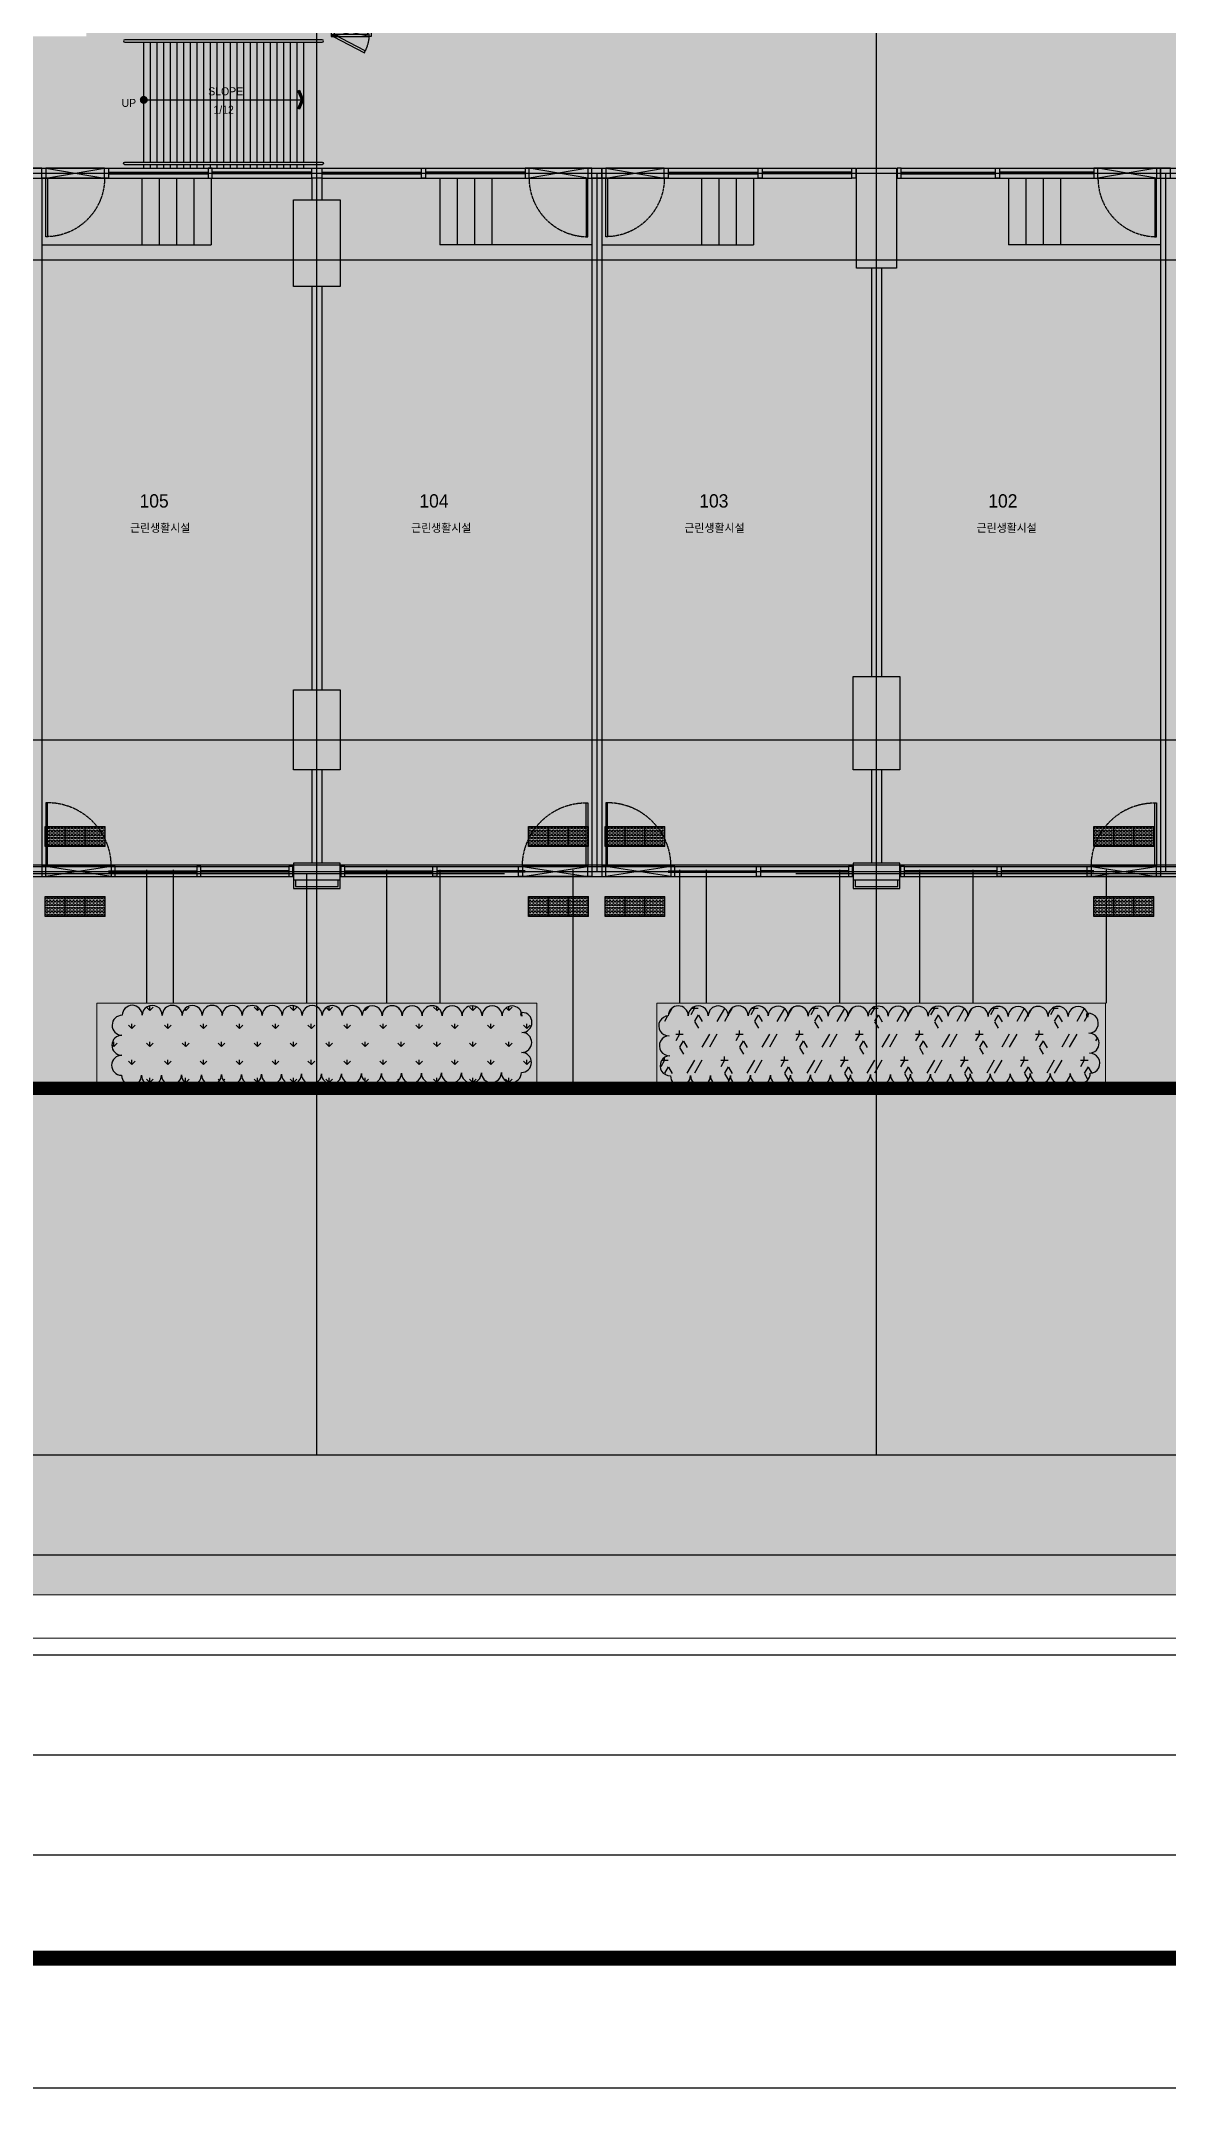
# Model space of a CAD drawing. Header units: millimetres. Extents: x -223175 to 287756, y -120611 to 352956.
# Drawn here: x 144884 to 161800, y 235212 to 265913 of the extents above; entities that cross this region are included whole.
import ezdxf
from ezdxf.enums import TextEntityAlignment as Align

# ---------------------------------------------------------------- set-up
doc = ezdxf.new("R2010")
doc.units = ezdxf.units.MM
doc.header["$LTSCALE"] = 50
for name, pattern in [('CENTER2', [1.125, 0.75, -0.125, 0.125, -0.125]), ('XREF 평면도$0$CEN', [62, 60, -1, 0, -1]), ('XREF 평면도$0$CENTER', [50.8, 31.75, -6.35, 6.35, -6.35]), ('XREF 평면도$0$DASHEDX2', [38.1, 25.4, -12.7]), ('XREF 평면도$0$HIDDEN', [0.375, 0.25, -0.125]), ('XREF 평면도$0$PHANTOM', [25, 20, -1, 1, -1, 1, -1])]:
    doc.linetypes.add(name, pattern=pattern)
doc.layers.get('DEFPOINTS').update_dxf_attribs({"color": 108})
for name, color, linetype in [('A-TEXT-1', 3, 'Continuous'), ('FORM$0$FO_OUT', 1, 'Continuous'), ('I-CL-OPEN', 1, 'Continuous'), ('I-FL-DOOR', 4, 'Continuous'), ('I-SOLID(제외영역)', 253, 'Continuous'), ('XREF 평면도$0$0-조경ha', 251, 'Continuous'), ('XREF 평면도$0$_관목_Out', 8, 'Continuous'), ('XREF 평면도$0$_관목_Plant', 42, 'Continuous'), ('XREF 평면도$0$A_GE_SYM', 7, 'Continuous'), ('XREF 평면도$0$CEN', 1, 'XREF 평면도$0$CEN'), ('XREF 평면도$0$CENTER', 14, 'XREF 평면도$0$CENTER'), ('XREF 평면도$0$CON', 2, 'Continuous'), ('XREF 평면도$0$DO', 4, 'Continuous'), ('XREF 평면도$0$F_HAT', 8, 'Continuous'), ('XREF 평면도$0$FIN', 11, 'Continuous'), ('XREF 평면도$0$SITE', 1, 'XREF 평면도$0$PHANTOM'), ('XREF 평면도$0$STAIR', 5, 'Continuous'), ('XREF 평면도$0$wal1', 4, 'Continuous'), ('XREF 평면도$0$WG', 4, 'Continuous'), ('XREF 평면도$0$WID', 4, 'Continuous'), ('XREF 평면도$0$건축한계선', 2, 'XREF 평면도$0$DASHEDX2'), ('XREF 평면도$0$재료분리대', 9, 'Continuous'), ('XREF 평면도$0$점자경고블럭', 7, 'Continuous'), ('XREF 평면도$0$점자블럭', 8, 'Continuous'), ('XREF 평면도$0$점자유도블럭', 7, 'Continuous'), ('XREF 평면도$0$타일', 8, 'Continuous')]:
    doc.layers.add(name, color=color, linetype=linetype)
doc.layers.add('XREF 평면도$0$0-조경pl', color=6, linetype='Continuous', lineweight=0)
doc.layers.add('XREF 평면도$0$0개선도로', color=7, linetype='Continuous', lineweight=0)
doc.styles.add('YE-TEXT', font='HY울릉도l.ttf')

# ---------------------------------------------------------------- blocks, each defined once
blk = doc.blocks.new('FORM')
at = {"color": 4}
blk.add_lwpolyline([(32, 581), (757.5, 581), (757.5, 13), (32, 13), (32, 581)], dxfattribs=at)
at = {"layer": 'DEFPOINTS', "ltscale": 0.3}
blk.add_lwpolyline([(32, 581), (827, 581), (827, 13), (32, 13)], close=True, dxfattribs=at)
at = {"layer": 'FORM$0$FO_OUT'}
blk.add_lwpolyline([(0, 0), (0, 594), (840, 594), (840, 0)], close=True, dxfattribs=at)
at = {"layer": 'FORM$0$FO_OUT', "color": 7, "const_width": 1.5}
blk.add_lwpolyline([(827, 13), (32, 13), (32, 581), (827, 581)], close=True, dxfattribs=at)
blk = doc.blocks.new('XREF 평면도$0$1층조경')
at = {"layer": 'XREF 평면도$0$_관목_Plant'}
h = blk.add_hatch(dxfattribs=at)
h.set_pattern_fill('GRASS', color=256, scale=15, style=0)
h.set_pattern_definition([(90, (-71433.13, -101284.68), (-269.4075, 269.4075), [71.4375, -467.3775]), (45, (-71433.13, -101284.68), (-269.4077, 269.4077), [71.4375, -309.5625]), (135, (-71433.13, -101284.68), (-269.4077, -269.4077), [71.4375, -309.5625])])
edge = h.paths.add_edge_path()
edge.add_arc((80522, 149906), 150, 359.9127, 179.9127)
edge.add_arc((80222, 149907), 150, 359.9127, 179.9127)
edge.add_arc((79922, 149907), 150, 359.9127, 179.9127)
edge.add_arc((79622, 149907), 150, 359.9127, 179.9127)
edge.add_arc((79322, 149908), 150, 359.9127, 179.9127)
edge.add_arc((79022, 149908), 150, 359.9127, 179.9127)
edge.add_arc((78722, 149909), 150, 359.9127, 179.9127)
edge.add_arc((78422, 149909), 150, 359.9127, 179.9127)
edge.add_arc((78122, 149910), 150, 359.9127, 179.9127)
edge.add_arc((77822, 149910), 150, 359.9127, 179.9127)
edge.add_arc((77522, 149911), 150, 359.9127, 179.9127)
edge.add_arc((77222, 149911), 150, 359.9127, 179.9127)
edge.add_arc((76922, 149912), 150, 359.9127, 179.9127)
edge.add_arc((76622, 149912), 150, 359.9127, 179.9127)
edge.add_arc((76322, 149913), 150, 359.9127, 179.9127)
edge.add_arc((76022, 149913), 150, 359.9127, 179.9127)
edge.add_arc((75722, 149913), 150, 359.9127, 179.9127)
edge.add_arc((75422, 149914), 150, 359.9127, 179.9127)
edge.add_arc((75122, 149914), 150, 359.9127, 179.9127)
edge.add_arc((74822, 149915), 150, 359.9127, 179.9127)
edge.add_arc((74670, 149765), 150, 89.3039, 269.3039)
edge.add_arc((74667, 149465), 150, 89.3039, 269.3039)
edge.add_arc((74663, 149165), 150, 89.3039, 269.3039)
edge.add_arc((74811, 149016), 150, 180.4135, 0.4135)
edge.add_arc((75111, 149018), 150, 180.4135, 0.4135)
edge.add_arc((75411, 149021), 150, 180.4135, 0.4135)
edge.add_arc((75711, 149023), 150, 180.4135, 0.4135)
edge.add_arc((76011, 149025), 150, 180.4135, 0.4135)
edge.add_arc((76311, 149027), 150, 180.4135, 0.4135)
edge.add_arc((76611, 149029), 150, 180.4135, 0.4135)
edge.add_arc((76911, 149031), 150, 180.4135, 0.4135)
edge.add_arc((77211, 149033), 150, 180.4135, 0.4135)
edge.add_arc((77511, 149036), 150, 180.4135, 0.4135)
edge.add_arc((77811, 149038), 150, 180.4135, 0.4135)
edge.add_arc((78111, 149040), 150, 180.4135, 0.4135)
edge.add_arc((78411, 149042), 150, 180.4135, 0.4135)
edge.add_arc((78711, 149044), 150, 180.4135, 0.4135)
edge.add_arc((79011, 149046), 150, 180.4135, 0.4135)
edge.add_arc((79311, 149049), 150, 180.4135, 0.4135)
edge.add_arc((79611, 149051), 150, 180.4135, 0.4135)
edge.add_arc((79911, 149053), 150, 180.4135, 0.4135)
edge.add_arc((80211, 149055), 150, 180.4135, 0.4135)
edge.add_arc((80511, 149057), 150, 180.4135, 0.4135)
edge.add_arc((80663, 149208), 150, 269.2508, 89.2508)
edge.add_arc((80667, 149508), 150, 269.2508, 89.2508)
edge.add_arc((80671, 149808), 150, 269.2508, 89.2508)
edge.add_arc((80672, 149932), 26.2, 89.2508, 269.2508)
h = blk.add_hatch(dxfattribs=at)
h.set_pattern_fill('HWANGMAE', color=256, scale=600, style=0)
h.set_pattern_definition([(240, (-71433.1, -101284.7), (675, -389.7114), [112.5, -337.5]), (300, (-71433.13, -101284.68), (675, -389.71143), [112.5, -787.3728]), (0, (-71489.38, -101284.68), (225, 389.71143), [112.5, -787.5]), (90, (-71433.13, -101284.68), (-225, 1169.13428), [60, -1498.8449]), (300, (-71489.44, -101382.2), (675, -389.71143), [112.5, -787.3728]), (240, (-71376.8, -101382.2), (675, -389.7114), [112.5, -337.5]), (240, (-70983.1, -101284.7), (675, -389.7114), [225.1269, -224.8728]), (240, (-70870.5, -101284.7), (675, -389.7114), [225.1269, -224.8728])])
edge = h.paths.add_edge_path()
edge.add_arc((89016, 149897), 150, 359.9056, 179.9056)
edge.add_arc((88716, 149898), 150, 359.9056, 179.9056)
edge.add_arc((88416, 149898), 150, 359.9056, 179.9056)
edge.add_arc((88116, 149899), 150, 359.9056, 179.9056)
edge.add_arc((87816, 149899), 150, 359.9056, 179.9056)
edge.add_arc((87516, 149900), 150, 359.9056, 179.9056)
edge.add_arc((87216, 149900), 150, 359.9056, 179.9056)
edge.add_arc((86916, 149901), 150, 359.9056, 179.9056)
edge.add_arc((86616, 149901), 150, 359.9056, 179.9056)
edge.add_arc((86316, 149902), 150, 359.9056, 179.9056)
edge.add_arc((86016, 149902), 150, 359.9056, 179.9056)
edge.add_arc((85716, 149903), 150, 359.9056, 179.9056)
edge.add_arc((85416, 149903), 150, 359.9056, 179.9056)
edge.add_arc((85116, 149904), 150, 359.9056, 179.9056)
edge.add_arc((84816, 149904), 150, 359.9056, 179.9056)
edge.add_arc((84516, 149905), 150, 359.9056, 179.9056)
edge.add_arc((84216, 149905), 150, 359.9056, 179.9056)
edge.add_arc((83916, 149906), 150, 359.9056, 179.9056)
edge.add_arc((83616, 149906), 150, 359.9056, 179.9056)
edge.add_arc((83316, 149907), 150, 359.9056, 179.9056)
edge.add_arc((83016, 149907), 150, 359.9056, 179.9056)
edge.add_arc((82872, 149757), 150, 92.0908, 272.0908)
edge.add_arc((82882, 149458), 150, 92.0908, 272.0908)
edge.add_arc((82893, 149158), 150, 92.0908, 272.0908)
edge.add_arc((83049, 149009), 150, 180.3481, 0.3481)
edge.add_arc((83349, 149011), 150, 180.3481, 0.3481)
edge.add_arc((83649, 149013), 150, 180.3481, 0.3481)
edge.add_arc((83949, 149014), 150, 180.3481, 0.3481)
edge.add_arc((84249, 149016), 150, 180.3481, 0.3481)
edge.add_arc((84549, 149018), 150, 180.3481, 0.3481)
edge.add_arc((84849, 149020), 150, 180.3481, 0.3481)
edge.add_arc((85149, 149022), 150, 180.3481, 0.3481)
edge.add_arc((85449, 149023), 150, 180.3481, 0.3481)
edge.add_arc((85749, 149025), 150, 180.3481, 0.3481)
edge.add_arc((86049, 149027), 150, 180.3481, 0.3481)
edge.add_arc((86349, 149029), 150, 180.3481, 0.3481)
edge.add_arc((86649, 149031), 150, 180.3481, 0.3481)
edge.add_arc((86949, 149033), 150, 180.3481, 0.3481)
edge.add_arc((87249, 149034), 150, 180.3481, 0.3481)
edge.add_arc((87549, 149036), 150, 180.3481, 0.3481)
edge.add_arc((87849, 149038), 150, 180.3481, 0.3481)
edge.add_arc((88149, 149040), 150, 180.3481, 0.3481)
edge.add_arc((88449, 149042), 150, 180.3481, 0.3481)
edge.add_arc((88749, 149044), 150, 180.3481, 0.3481)
edge.add_arc((89049, 149045), 150, 180.3481, 0.3481)
edge.add_arc((89193, 149196), 150, 272.203, 92.203)
edge.add_arc((89181, 149496), 150, 272.203, 92.203)
edge.add_arc((89170, 149796), 150, 272.203, 92.203)
edge.add_arc((89165, 149921), 24.3, 92.203, 272.203)
at = {"layer": 'XREF 평면도$0$0-조경ha'}
for p, q in [((75036, 152097), (75036, 150097)), ((75436, 152097), (75436, 150097)), ((77436, 152047), (77436, 150097)), ((78636, 152097), (78636, 150097)), ((79436, 152097), (79436, 150097)), ((81436, 152097), (81436, 148853)), ((83036, 152097), (83036, 150097)), ((83436, 152097), (83436, 150097)), ((85436, 152097), (85436, 150097)), ((86636, 152097), (86636, 150097)), ((87436, 152097), (87436, 150097)), ((89436, 152097), (89436, 150097))]:
    blk.add_line(p, q, dxfattribs=at)
at = {"layer": 'XREF 평면도$0$0-조경pl'}
for points in [[(74292, 148820), (80892, 148820), (80892, 150097), (74292, 150097)], [(82692, 148820), (89429, 148820), (89429, 150097), (82692, 150097)]]:
    blk.add_lwpolyline(points, close=True, dxfattribs=at)
at = {"layer": 'XREF 평면도$0$_관목_Out'}
for points in [[(80672, 149906, 1), (80372, 149906, 1), (80072, 149907, 1), (79772, 149907, 1), (79472, 149908, 1), (79172, 149908, 1), (78872, 149909, 1), (78572, 149909, 1), (78272, 149910, 1), (77972, 149910, 1), (77672, 149910, 1), (77372, 149911, 1), (77072, 149911, 1), (76772, 149912, 1), (76472, 149912, 1), (76172, 149913, 1), (75872, 149913, 1), (75572, 149914, 1), (75272, 149914, 1), (74972, 149915, 1), (74672, 149915, 1), (74672, 149915, 1), (74668, 149615, 1), (74665, 149315, 1), (74661, 149015, 1), (74661, 149015, 1), (74961, 149017, 1), (75261, 149019, 1), (75561, 149022, 1), (75861, 149024, 1), (76161, 149026, 1), (76461, 149028, 1), (76761, 149030, 1), (77061, 149032, 1), (77361, 149035, 1), (77661, 149037, 1), (77961, 149039, 1), (78261, 149041, 1), (78561, 149043, 1), (78861, 149045, 1), (79161, 149048, 1), (79461, 149050, 1), (79761, 149052, 1), (80061, 149054, 1), (80361, 149056, 1), (80661, 149058, 1), (80661, 149058, 1), (80665, 149358, 1), (80669, 149658, 1), (80673, 149958, 1)], [(89166, 149897, 1), (88866, 149898, 1), (88566, 149898, 1), (88266, 149898, 1), (87966, 149899, 1), (87666, 149899, 1), (87366, 149900, 1), (87066, 149900, 1), (86766, 149901, 1), (86466, 149901, 1), (86166, 149902, 1), (85866, 149902, 1), (85566, 149903, 1), (85266, 149903, 1), (84966, 149904, 1), (84666, 149904, 1), (84366, 149905, 1), (84066, 149905, 1), (83766, 149906, 1), (83466, 149906, 1), (83166, 149907, 1), (82866, 149907, 1), (82866, 149907, 1), (82877, 149608, 1), (82888, 149308, 1), (82899, 149008, 1), (82899, 149008, 1), (83199, 149010, 1), (83499, 149012, 1), (83799, 149013, 1), (84099, 149015, 1), (84399, 149017, 1), (84699, 149019, 1), (84999, 149021, 1), (85299, 149023, 1), (85599, 149024, 1), (85899, 149026, 1), (86199, 149028, 1), (86499, 149030, 1), (86799, 149032, 1), (87099, 149034, 1), (87399, 149035, 1), (87699, 149037, 1), (87999, 149039, 1), (88299, 149041, 1), (88599, 149043, 1), (88899, 149044, 1), (89199, 149046, 1), (89199, 149046, 1), (89187, 149346, 1), (89176, 149646, 1), (89164, 149946, 1)]]:
    blk.add_lwpolyline(points, format="xyb", close=True, dxfattribs=at)
blk = doc.blocks.new('XREF 평면도$0$A$C4BD30638')
at = {"layer": 'I-CL-OPEN'}
blk.add_lwpolyline([(-50, 0), (-550, 0), (-27, 120), (-573, 120), (-50, 0)], dxfattribs=at)
at = {"layer": 'I-FL-DOOR', "color": 4, "linetype": 'Continuous'}
blk.add_lwpolyline([(-499, 366), (-513, 339), (-40, 92), (-30, 120)], close=True, dxfattribs=at)
at = {"layer": 'I-FL-DOOR', "color": 1, "linetype": 'CENTER2', "lineweight": -3}
blk.add_arc((-40, 92), 533, 152.3364, 176.9709, dxfattribs=at)
at = {"layer": 'XREF 평면도$0$DO', "color": 5}
for p, q in [((-30, 120), (-573, 120)), ((-50, 85), (-550, 85)), ((-50, 0), (-550, 0))]:
    blk.add_line(p, q, dxfattribs=at)
at = {"layer": 'XREF 평면도$0$DO'}
for points in [[(-550, 0), (-600, 0), (-600, 120), (-573, 120), (-573, 85), (-550, 85)], [(-50, 0), (0, 0), (0, 120), (-27, 120), (-27, 85), (-50, 85)]]:
    blk.add_lwpolyline(points, close=True, dxfattribs=at)
blk = doc.blocks.new('XREF 평면도$0$2층근생문')
at = {"layer": 'I-CL-OPEN'}
blk.add_lwpolyline([(0, 60), (0, 1040), (150, 60), (150, 1040), (0, 60)], dxfattribs=at)
at = {"layer": 'I-FL-DOOR', "color": 4, "linetype": 'Continuous'}
blk.add_lwpolyline([(0, 85), (-955, 85), (-955, 60), (0, 60), (0, 85)], dxfattribs=at)
at = {"layer": 'I-FL-DOOR', "color": 1, "linetype": 'CENTER2', "lineweight": -3}
blk.add_arc((0, 85), 955, 90, 180, dxfattribs=at)
at = {"layer": 'XREF 평면도$0$WID'}
for points in [[(0, 1100), (0, 1040), (150, 1040), (150, 1100)], [(0, 60), (0, 0), (150, 0), (150, 60)]]:
    blk.add_lwpolyline(points, close=True, dxfattribs=at)
at = {"layer": 'XREF 평면도$0$재료분리대'}
for p, q in [((0, 1040), (0, 60)), ((150, 60), (150, 1040))]:
    blk.add_line(p, q, dxfattribs=at)
blk = doc.blocks.new('XREF 평면도$0$A$C19973816')
at = {"layer": 'XREF 평면도$0$점자경고블럭', "color": 12}
for p, q in [((0, 300), (0, 0)), ((0, 300), (300, 300)), ((300, 0), (0, 0)), ((300, 300), (300, 0))]:
    blk.add_line(p, q, dxfattribs=at)
at = {"layer": 'XREF 평면도$0$점자경고블럭', "color": 253}
for centre in [(25, 275), (25, 225), (25, 175), (25, 125), (25, 75), (25, 25), (75, 275), (75, 225), (75, 175), (75, 125), (75, 75), (75, 25), (125, 275), (125, 225), (125, 175), (125, 125), (125, 75), (125, 25), (175, 275), (175, 225), (175, 175), (175, 125), (175, 75), (175, 25), (225, 275), (225, 225), (225, 175), (225, 125), (225, 75), (225, 25), (275, 275), (275, 225), (275, 175), (275, 125), (275, 75), (275, 25)]:
    blk.add_circle(centre, 17.5, dxfattribs=at)
blk = doc.blocks.new('XREF 평면도$0$장애인점자블럭')
at = {"layer": 'XREF 평면도$0$점자유도블럭', "xscale": -1, "rotation": 180}
blk.add_blockref('XREF 평면도$0$A$C19973816', (0, 0), dxfattribs=at)
blk = doc.blocks.new('XREF 평면도$0$근생문')
at = {"layer": 'I-CL-OPEN'}
blk.add_lwpolyline([(127404, 231303), (128284, 231303), (127404, 231153), (128284, 231153), (127404, 231303)], dxfattribs=at)
at = {"layer": 'I-FL-DOOR', "color": 4, "linetype": 'Continuous'}
blk.add_lwpolyline([(128259, 231153), (128259, 230273), (128284, 230273), (128284, 231153), (128259, 231153)], dxfattribs=at)
at = {"layer": 'I-FL-DOOR', "color": 1, "linetype": 'CENTER2', "lineweight": -3}
blk.add_arc((128284, 231153), 880, 180, 268.3721, dxfattribs=at)
at = {"layer": 'XREF 평면도$0$WID'}
for points in [[(127344, 231153), (127404, 231153), (127404, 231303), (127344, 231303)], [(128284, 231153), (128344, 231153), (128344, 231303), (128284, 231303)]]:
    blk.add_lwpolyline(points, close=True, dxfattribs=at)
at = {"layer": 'XREF 평면도$0$재료분리대'}
for p, q in [((128284, 231303), (127404, 231303)), ((127404, 231153), (128284, 231153))]:
    blk.add_line(p, q, dxfattribs=at)

msp = doc.modelspace()

# ---------------------------------------------------------------- hatches: boundary and pattern name
at = {"layer": 'I-SOLID(제외영역)', "ltscale": 0.5}
h = msp.add_hatch(color=253, dxfattribs=at)
h.dxf.hatch_style = 1
h.paths.add_polyline_path([(107817.9932, 312724.6809), (107817.9932, 244617.0602), (184614.5896, 244617.0602), (184614.5896, 312724.6809)])
h.paths.add_polyline_path([(143274.9138, 271631.6924), (140474.9138, 271631.6924), (140474.9138, 278831.6924), (143274.9138, 278831.6924), (143274.9138, 284356.6924), (147974.9138, 284356.6924), (147974.9138, 283111.6924), (148824.9138, 283111.6924), (148824.9138, 278581.6924), (146104.9138, 278581.6924), (146104.9138, 278331.6924), (154149.9138, 278331.6924), (154149.9138, 276381.6924), (166174.9138, 276381.6924), (166174.9138, 273881.6924), (154149.9138, 273881.6924), (154149.9138, 272131.6924), (145764.9138, 272131.6924), (145764.9138, 271881.6924), (148624.9138, 271881.6924), (148574.9138, 271756.6924), (148574.9138, 267351.6924), (147974.9138, 267351.6924), (147974.9138, 266231.6924), (145564.9138, 266231.6924), (145564.9138, 265981.6924), (143274.9138, 265981.6924), (143274.9138, 266231.6924)], flags=16)
h.paths.add_polyline_path([(132374.9138, 271631.6924), (137044.9138, 271631.6924), (137044.9138, 270991.6924), (137274.9138, 270991.6924), (137274.9138, 269231.6924), (138074.9138, 269231.6924), (138074.9138, 265981.6924), (133724.9138, 265981.6924), (133724.9138, 269031.6924), (132374.9138, 269031.6924)], flags=16)
at = {"layer": 'XREF 평면도$0$A_GE_SYM'}
for points in [[(146428.0362, 265088.6206, 1), (146428.0362, 264968.6206, 1)], [(148793.8952, 265031.6924), (148740.5736, 265164.9964), (148767.3138, 265175.6924), (148824.9138, 265031.6924), (148767.3138, 264887.6924), (148740.5736, 264898.3885)]]:
    msp.add_hatch(color=256, dxfattribs=at).paths.add_polyline_path(points)
at = {"layer": 'XREF 평면도$0$F_HAT', "ltscale": 10}
h = msp.add_hatch(dxfattribs=at)
h.set_pattern_fill('EARTH', color=256, scale=200, style=0)
h.set_pattern_definition([(0, (-162118.8, 210702.1), (1270, 1270), [1270, -1270]), (0, (-162118.8, 211178.4), (1270, 1270), [1270, -1270]), (0, (-162118.8, 211654.6), (1270, 1270), [1270, -1270]), (90, (-161960.1, 211813.4), (-1270, 1270), [1270, -1270]), (90, (-161483.8, 211813.4), (-1270, 1270), [1270, -1270]), (90, (-161007.6, 211813.4), (-1270, 1270), [1270, -1270])])
edge = h.paths.add_edge_path()
edge.add_arc((122303.7168, 296707.3663), 6000, 90, 180, ccw=False)
edge.add_line((122303.7168, 302707.3663), (165827.6734, 302707.3663))
edge.add_arc((165827.6734, 296707.3663), 6000, 7.60009137, 90, ccw=False)
edge.add_line((171774.9654, 297500.9141), (172788.1157, 290234.6073))
edge.add_line((172788.1157, 290234.6073), (178227.6237, 258587.7343))
edge.add_line((178227.6237, 258587.7343), (179127.1938, 254142.4001))
edge.add_arc((169203.4195, 252731.001), 10023.6392, 270.05453158, 8.09454977, ccw=False)
edge.add_line((169212.9595, 242707.3663), (169212.9595, 242607.3663))
edge.add_line((169212.9595, 242607.3663), (122303.7168, 242607.3663))
edge.add_line((122303.7168, 247707.3663), (122303.7168, 242707.3663))
edge.add_arc((122303.7168, 248707.3663), 6000, 180, 270, ccw=False)
edge.add_line((116303.7168, 248707.3663), (116309.7336, 266200.3281))
edge.add_arc((122288.1993, 266344.9108), 5980.2137, 125.6384541, 181.385366, ccw=False)
edge.add_line((118803.7168, 271205.0896), (118803.7168, 254450.007))
edge.add_line((118803.7168, 254450.007), (123023.5841, 250204.7065))
edge.add_line((123023.5841, 250204.7065), (171064.5974, 250204.7065))
edge.add_line((171064.5974, 250204.7065), (176114.5896, 256405.3162))
edge.add_line((176114.5896, 256405.3162), (169292.7739, 297201.4016))
edge.add_line((169292.7739, 297201.4016), (165913.8508, 300207.3663))
edge.add_line((165913.8508, 300207.3663), (123023.5841, 300226.1632))
edge.add_line((123023.5841, 300226.1632), (118808.5174, 295969.5262))
edge.add_line((118808.5174, 295969.5262), (118803.7168, 279258.2952))
edge.add_arc((122339.6839, 284163.5339), 6046.8529, 183.43849468, 234.21385338, ccw=False)
edge.add_line((116303.7168, 283800.8616), (116303.7168, 296707.3663))

# ---------------------------------------------------------------- linework, layer by layer
for p, q in [((146424.9138, 265893.6924), (146424.9138, 264094.6924)), ((148824.9138, 265893.6924), (148824.9138, 264094.6924)), ((146424.9138, 265031.6924), (148824.9138, 265031.6924)), ((146424.9138, 264056.6924), (146424.9138, 264006.6924)), ((148824.9138, 264056.6924), (148824.9138, 264006.6924)), ((146399.9138, 263856.6924), (146399.9138, 262856.6924)), ((146659.9138, 263856.6924), (146659.9138, 262856.6924)), ((146919.9138, 263856.6924), (146919.9138, 262856.6924)), ((147179.9138, 263856.6924), (147179.9138, 262856.6924)), ((147439.9138, 263856.6924), (147439.9138, 262856.6924)), ((150869.9138, 263856.6924), (150869.9138, 262856.6924)), ((151129.9138, 263856.6924), (151129.9138, 262856.6924)), ((151389.9138, 263856.6924), (151389.9138, 262856.6924)), ((151649.9138, 263856.6924), (151649.9138, 262856.6924)), ((154799.9138, 263856.6924), (154799.9138, 262856.6924)), ((155059.9138, 263856.6924), (155059.9138, 262856.6924)), ((155319.9138, 263856.6924), (155319.9138, 262856.6924)), ((155579.9138, 263856.6924), (155579.9138, 262856.6924)), ((159407.4138, 263856.6924), (159407.4138, 262856.6924)), ((159667.4138, 263856.6924), (159667.4138, 262856.6924)), ((159927.4138, 263856.6924), (159927.4138, 262856.6924)), ((160187.4138, 263856.6924), (160187.4138, 262856.6924)), ((144899.9138, 262856.6924), (147439.9138, 262856.6924)), ((153149.9138, 262856.6924), (150869.9138, 262856.6924)), ((153299.9138, 262856.6924), (155579.9138, 262856.6924)), ((161687.4138, 262856.6924), (159407.4138, 262856.6924))]:
    msp.add_line(p, q)
at = {"color": 3, "linetype": 'XREF 평면도$0$HIDDEN', "ltscale": 700, "elevation": 0.0001}
msp.add_lwpolyline([(124684.9153, 297041.6924), (164964.9153, 297041.6924), (164964.9153, 294226.6924), (166664.9153, 294226.6924), (166664.9153, 256236.6924), (164964.9153, 256236.6924), (164964.9153, 253421.6924), (124684.9153, 253421.6924), (124684.9153, 256236.6924), (122984.9153, 256236.6924), (122984.9153, 294226.6924), (124684.9153, 294226.6924)], close=True, dxfattribs=at)
at = {"layer": 'DEFPOINTS'}
for points in [[(87876.894, 322361.5591), (196701.894, 322361.5591), (196701.894, 237161.5591), (87876.894, 237161.5591)], [(207126.894, 237161.5591), (87876.894, 237161.5591), (87876.894, 322361.5591), (207126.894, 322361.5591)], [(107279.1227, 311726.1632), (187614.5896, 311726.1632), (187614.5896, 238704.7065), (107279.1227, 238704.7065)], [(108779.1227, 310226.1632), (186114.5896, 310226.1632), (186114.5896, 240204.7065), (108779.1227, 240204.7065)], [(110279.1227, 308726.1632), (184614.5896, 308726.1632), (184614.5896, 241704.7065), (110279.1227, 241704.7065)], [(111779.1227, 307226.1632), (183114.5896, 307226.1632), (183114.5896, 243204.7065), (111779.1227, 243204.7065)], [(113279.1227, 305726.1632), (181614.5896, 305726.1632), (181614.5896, 244704.7065), (113279.1227, 244704.7065)]]:
    msp.add_lwpolyline(points, close=True, dxfattribs=at)
at = {"layer": 'XREF 평면도$0$0개선도로'}
msp.add_line((169212.9595, 242607.3663), (122303.7168, 242607.3663), dxfattribs=at)
for points in [[(169212.9595, 242607.3663), (122303.7168, 242607.3663)], [(169212.9595, 241957.3663), (122303.7168, 241957.3663)]]:
    msp.add_lwpolyline(points, dxfattribs=at)
at = {"layer": 'XREF 평면도$0$A_GE_SYM'}
for p, q in [((148740.5736, 265164.9964), (148767.3138, 265175.6924)), ((148793.8952, 265031.6924), (148740.5736, 265164.9964)), ((148740.5736, 264898.3885), (148793.8952, 265031.6924)), ((148767.3138, 265175.6924), (148824.9138, 265031.6924)), ((148824.9138, 265031.6924), (148767.3138, 264887.6924)), ((148767.3138, 264887.6924), (148740.5736, 264898.3885))]:
    msp.add_line(p, q, dxfattribs=at)
at = {"layer": 'XREF 평면도$0$CEN', "color": 1, "ltscale": 300}
for p, q in [((149024.9138, 244704.7065), (149024.9138, 305726.1632)), ((149024.9138, 244704.7065), (149024.9138, 305726.1632)), ((157424.9138, 244704.7065), (157424.9138, 305726.1632)), ((157424.9138, 244704.7065), (157424.9138, 305726.1632)), ((113279.1227, 262631.6924), (181614.5896, 262631.6924)), ((113279.1227, 262631.6924), (181614.5896, 262631.6924)), ((113279.1227, 255431.6924), (181614.5896, 255431.6924)), ((113279.1227, 255431.6924), (181614.5896, 255431.6924)), ((113279.1227, 253556.6924), (181614.5896, 253556.6924))]:
    msp.add_line(p, q, dxfattribs=at)
at = {"layer": 'XREF 평면도$0$CENTER', "linetype": 'Continuous'}
for p, q in [((123549.9138, 263931.6924), (166099.9138, 263931.6924)), ((153224.9138, 263931.6924), (153224.9138, 253456.6924)), ((161762.4138, 263931.6924), (161762.4138, 253456.6924)), ((124899.5017, 253456.6924), (164749.9138, 253456.6924))]:
    msp.add_line(p, q, dxfattribs=at)
at = {"layer": 'XREF 평면도$0$CON'}
for points in [[(157124.9138, 264006.6924), (157724.9138, 264006.6924), (157724.9138, 262506.6924), (157124.9138, 262506.6924)], [(149374.9138, 263531.6924), (149374.9138, 262231.6924), (148674.9138, 262231.6924), (148674.9138, 263531.6924)], [(157074.9138, 256381.6924), (157774.9138, 256381.6924), (157774.9138, 254981.6924), (157074.9138, 254981.6924)], [(148674.9138, 256181.6924), (149374.9138, 256181.6924), (149374.9138, 254981.6924), (148674.9138, 254981.6924)], [(148674.9138, 253331.6924), (149374.9138, 253331.6924), (149374.9138, 253581.6924), (148674.9138, 253581.6924)], [(157074.9138, 253331.6924), (157774.9138, 253331.6924), (157774.9138, 253581.6924), (157074.9138, 253581.6924)]]:
    msp.add_lwpolyline(points, close=True, dxfattribs=at)
at = {"layer": 'XREF 평면도$0$FIN'}
for points in [[(148674.9138, 253331.6924), (148674.9138, 253201.6924), (149374.9138, 253201.6924), (149374.9138, 253331.6924)], [(148704.9138, 253331.6924), (148704.9138, 253231.6924), (149344.9138, 253231.6924), (149344.9138, 253331.6924)], [(157074.9138, 253331.6924), (157074.9138, 253201.6924), (157774.9138, 253201.6924), (157774.9138, 253331.6924)], [(157104.9138, 253331.6924), (157104.9138, 253231.6924), (157744.9138, 253231.6924), (157744.9138, 253331.6924)]]:
    msp.add_lwpolyline(points, dxfattribs=at)
at = {"layer": 'XREF 평면도$0$SITE', "color": 1, "ltscale": 300, "const_width": 200}
msp.add_lwpolyline([(123023.5841, 300226.1632), (118779.1227, 295981.7019), (118779.1227, 254449.1679), (123023.5841, 250204.7065), (171064.5974, 250204.7065), (176114.5896, 256405.3162, -0.0165654568), (169283.2711, 297268.2216), (165920.9421, 300226.1632)], format="xyb", close=True, dxfattribs=at)
at = {"layer": 'XREF 평면도$0$STAIR'}
for points in [[(146143.9138, 265893.6924), (149105.9138, 265893.6924, 1), (149105.9138, 265931.6924), (146143.9138, 265931.6924, 1)], [(146143.9138, 264094.6924), (149105.9138, 264094.6924, -1), (149105.9138, 264056.6924), (146143.9138, 264056.6924, -1)]]:
    msp.add_lwpolyline(points, format="xyb", close=True, dxfattribs=at)
at = {"layer": 'XREF 평면도$0$wal1', "linetype": 'XREF 평면도$0$HIDDEN', "ltscale": 1000}
for p, q in [((144899.9138, 263856.6924), (144899.9138, 253531.6924)), ((148949.9138, 263856.6924), (148949.9138, 263531.6924)), ((149099.9138, 263856.6924), (149099.9138, 263531.6924)), ((153149.9138, 263856.6924), (153149.9138, 253531.6924)), ((153299.9138, 263856.6924), (153299.9138, 253531.6924)), ((161687.4138, 263856.6924), (161687.4138, 253531.6924)), ((157349.9138, 262506.6924), (157349.9138, 256381.6924)), ((157499.9138, 262506.6924), (157499.9138, 256381.6924)), ((148949.9138, 262231.6924), (148949.9138, 256181.6924)), ((149099.9138, 262231.6924), (149099.9138, 256181.6924)), ((148949.9138, 254981.6924), (148949.9138, 253581.6924)), ((149099.9138, 254981.6924), (149099.9138, 253581.6924)), ((157349.9138, 254981.6924), (157349.9138, 253581.6924)), ((157499.9138, 254981.6924), (157499.9138, 253581.6924))]:
    msp.add_line(p, q, dxfattribs=at)
at = {"layer": 'XREF 평면도$0$WG', "color": 105}
for p, q in [((145899.9138, 263943.6924), (147394.9138, 263943.6924)), ((145899.9138, 263919.6924), (147394.9138, 263919.6924)), ((148949.9138, 263943.6924), (147454.9138, 263943.6924)), ((148949.9138, 263919.6924), (147454.9138, 263919.6924)), ((149099.9138, 263943.6924), (150594.9138, 263943.6924)), ((149099.9138, 263919.6924), (150594.9138, 263919.6924)), ((152149.9138, 263943.6924), (150654.9138, 263943.6924)), ((152149.9138, 263919.6924), (150654.9138, 263919.6924)), ((154299.9138, 263943.6924), (155647.4138, 263943.6924)), ((154299.9138, 263919.6924), (155647.4138, 263919.6924)), ((157054.9138, 263943.6924), (155707.4138, 263943.6924)), ((157054.9138, 263919.6924), (155707.4138, 263919.6924)), ((157794.9138, 263943.6924), (159211.1638, 263943.6924)), ((157794.9138, 263919.6924), (159211.1638, 263919.6924)), ((160687.4138, 263943.6924), (159271.1638, 263943.6924)), ((160687.4138, 263919.6924), (159271.1638, 263919.6924)), ((145899.9138, 253468.6924), (147222.4138, 253468.6924)), ((145899.9138, 253444.6924), (147222.4138, 253444.6924)), ((148604.9138, 253468.6924), (147282.4138, 253468.6924)), ((148604.9138, 253444.6924), (147282.4138, 253444.6924)), ((149444.9138, 253468.6924), (150767.4138, 253468.6924)), ((149444.9138, 253444.6924), (150767.4138, 253444.6924)), ((152149.9138, 253468.6924), (150827.4138, 253468.6924)), ((152149.9138, 253444.6924), (150827.4138, 253444.6924)), ((154299.9138, 253468.6924), (155622.4138, 253468.6924)), ((154299.9138, 253444.6924), (155622.4138, 253444.6924)), ((157004.9138, 253468.6924), (155682.4138, 253468.6924)), ((157004.9138, 253444.6924), (155682.4138, 253444.6924)), ((159236.1638, 253468.6924), (157844.9138, 253468.6924)), ((159236.1638, 253444.6924), (157844.9138, 253444.6924)), ((160687.4138, 253468.6924), (159296.1638, 253468.6924)), ((160687.4138, 253444.6924), (159296.1638, 253444.6924))]:
    msp.add_line(p, q, dxfattribs=at)
at = {"layer": 'XREF 평면도$0$WID'}
for p, q in [((140374.9138, 264006.6924), (148949.9138, 264006.6924)), ((140374.9138, 263856.6924), (148949.9138, 263856.6924)), ((149099.9138, 264006.6924), (157054.9138, 264006.6924)), ((149099.9138, 263856.6924), (157054.9138, 263856.6924)), ((157794.9138, 264006.6924), (166024.9138, 264006.6924)), ((157794.9138, 263856.6924), (166024.9138, 263856.6924)), ((141044.9138, 253531.6924), (148604.9138, 253531.6924)), ((141044.9138, 253381.6924), (148604.9138, 253381.6924)), ((149444.9138, 253531.6924), (157004.9138, 253531.6924)), ((149444.9138, 253381.6924), (157004.9138, 253381.6924)), ((157844.9138, 253531.6924), (164718.8478, 253531.6924)), ((157844.9138, 253381.6924), (164780.9798, 253381.6924))]:
    msp.add_line(p, q, dxfattribs=at)
for points in [[(144749.9138, 263856.6924), (144899.9138, 263856.6924), (144899.9138, 264006.6924), (144749.9138, 264006.6924)], [(147394.9138, 264006.6924), (147394.9138, 263856.6924), (147454.9138, 263856.6924), (147454.9138, 264006.6924)], [(149099.9138, 263856.6924), (148949.9138, 263856.6924), (148949.9138, 264006.6924), (149099.9138, 264006.6924)], [(150654.9138, 264006.6924), (150654.9138, 263856.6924), (150594.9138, 263856.6924), (150594.9138, 264006.6924)], [(153299.9138, 263856.6924), (153149.9138, 263856.6924), (153149.9138, 264006.6924), (153299.9138, 264006.6924)], [(155707.4138, 264006.6924), (155707.4138, 263856.6924), (155647.4138, 263856.6924), (155647.4138, 264006.6924)], [(157114.9138, 264006.6924), (157114.9138, 263856.6924), (157054.9138, 263856.6924), (157054.9138, 264006.6924)], [(157734.9138, 264006.6924), (157734.9138, 263856.6924), (157794.9138, 263856.6924), (157794.9138, 264006.6924)], [(159271.1638, 264006.6924), (159271.1638, 263856.6924), (159211.1638, 263856.6924), (159211.1638, 264006.6924)], [(161687.4138, 263856.6924), (161837.4138, 263856.6924), (161837.4138, 264006.6924), (161687.4138, 264006.6924)], [(147222.4138, 253531.6924), (147222.4138, 253381.6924), (147282.4138, 253381.6924), (147282.4138, 253531.6924)], [(148604.9138, 253531.6924), (148604.9138, 253381.6924), (148664.9138, 253381.6924), (148664.9138, 253531.6924)], [(149384.9138, 253531.6924), (149384.9138, 253381.6924), (149444.9138, 253381.6924), (149444.9138, 253531.6924)], [(150827.4138, 253531.6924), (150827.4138, 253381.6924), (150767.4138, 253381.6924), (150767.4138, 253531.6924)], [(155682.4138, 253531.6924), (155682.4138, 253381.6924), (155622.4138, 253381.6924), (155622.4138, 253531.6924)], [(157004.9138, 253531.6924), (157004.9138, 253381.6924), (157064.9138, 253381.6924), (157064.9138, 253531.6924)], [(157784.9138, 253531.6924), (157784.9138, 253381.6924), (157844.9138, 253381.6924), (157844.9138, 253531.6924)], [(159296.1638, 253531.6924), (159296.1638, 253381.6924), (159236.1638, 253381.6924), (159236.1638, 253531.6924)]]:
    msp.add_lwpolyline(points, close=True, dxfattribs=at)
at = {"layer": 'XREF 평면도$0$건축한계선', "color": 2, "linetype": 'XREF 평면도$0$DASHEDX2', "ltscale": 30, "const_width": 1, "flags": 128}
msp.add_lwpolyline([(124266.2248, 297226.1632), (121779.1227, 294739.0612), (121779.1227, 255691.8086), (124266.2248, 253204.7065), (169638.8274, 253204.7065), (172895.2629, 257203.1058, -0.0155536727), (166459.1969, 295756.9813), (164789.1595, 297226.1632)], format="xyb", close=True, dxfattribs=at)
at = {"layer": 'XREF 평면도$0$타일'}
for p, q in [((146524.9138, 265893.6924), (146524.9138, 264094.6924)), ((146624.9138, 265893.6924), (146624.9138, 264094.6924)), ((146724.9138, 265893.6924), (146724.9138, 264094.6924)), ((146824.9138, 265893.6924), (146824.9138, 264094.6924)), ((146924.9138, 265893.6924), (146924.9138, 264094.6924)), ((147024.9138, 265893.6924), (147024.9138, 264094.6924)), ((147124.9138, 265893.6924), (147124.9138, 264094.6924)), ((147224.9138, 265893.6924), (147224.9138, 264094.6924)), ((147324.9138, 265893.6924), (147324.9138, 264094.6924)), ((147424.9138, 265893.6924), (147424.9138, 264094.6924)), ((147524.9138, 265893.6924), (147524.9138, 264094.6924)), ((147624.9138, 265893.6924), (147624.9138, 264094.6924)), ((147724.9138, 265893.6924), (147724.9138, 264094.6924)), ((147824.9138, 265893.6924), (147824.9138, 264094.6924)), ((147924.9138, 265893.6924), (147924.9138, 264094.6924)), ((148024.9138, 265893.6924), (148024.9138, 264094.6924)), ((148124.9138, 265893.6924), (148124.9138, 264094.6924)), ((148224.9138, 265893.6924), (148224.9138, 264094.6924)), ((148324.9138, 265893.6924), (148324.9138, 264094.6924)), ((148424.9138, 265893.6924), (148424.9138, 264094.6924)), ((148524.9138, 265893.6924), (148524.9138, 264094.6924)), ((148624.9138, 265893.6924), (148624.9138, 264094.6924)), ((148724.9138, 265893.6924), (148724.9138, 264094.6924)), ((146524.9138, 264056.6924), (146524.9138, 264006.6924)), ((146624.9138, 264056.6924), (146624.9138, 264006.6924)), ((146724.9138, 264056.6924), (146724.9138, 264006.6924)), ((146824.9138, 264056.6924), (146824.9138, 264006.6924)), ((146924.9138, 264056.6924), (146924.9138, 264006.6924)), ((147024.9138, 264056.6924), (147024.9138, 264006.6924)), ((147124.9138, 264056.6924), (147124.9138, 264006.6924)), ((147224.9138, 264056.6924), (147224.9138, 264006.6924)), ((147324.9138, 264056.6924), (147324.9138, 264006.6924)), ((147424.9138, 264056.6924), (147424.9138, 264006.6924)), ((147524.9138, 264056.6924), (147524.9138, 264006.6924)), ((147624.9138, 264056.6924), (147624.9138, 264006.6924)), ((147724.9138, 264056.6924), (147724.9138, 264006.6924)), ((147824.9138, 264056.6924), (147824.9138, 264006.6924)), ((147924.9138, 264056.6924), (147924.9138, 264006.6924)), ((148024.9138, 264056.6924), (148024.9138, 264006.6924)), ((148124.9138, 264056.6924), (148124.9138, 264006.6924)), ((148224.9138, 264056.6924), (148224.9138, 264006.6924)), ((148324.9138, 264056.6924), (148324.9138, 264006.6924)), ((148424.9138, 264056.6924), (148424.9138, 264006.6924)), ((148524.9138, 264056.6924), (148524.9138, 264006.6924)), ((148624.9138, 264056.6924), (148624.9138, 264006.6924)), ((148724.9138, 264056.6924), (148724.9138, 264006.6924))]:
    msp.add_line(p, q, dxfattribs=at)

# ---------------------------------------------------------------- block references
at = {"xscale": 149.9999999999999, "yscale": 149.9999999999999, "zscale": 149.9999999999999}
msp.add_blockref('FORM', (83076.894, 235211.5591), dxfattribs=at)
for name, p in [('XREF 평면도$0$1층조경', (71433.1273, 101384.675)), ('XREF 평면도$0$근생문', (24806.0822, 32703.8175)), ('XREF 평면도$0$근생문', (33343.5822, 32703.8175))]:
    msp.add_blockref(name, p)
at = {"rotation": 180}
msp.add_blockref('XREF 평면도$0$A$C4BD30638', (149239.9138, 266101.6924), dxfattribs=at)
at = {"xscale": -1}
for p in [(273243.7453, 32703.8175), (281643.7453, 32703.8175)]:
    msp.add_blockref('XREF 평면도$0$근생문', p, dxfattribs=at)
at = {"layer": 'XREF 평면도$0$WID', "rotation": 270}
for p in [(144899.9138, 253531.6931), (153299.9138, 253531.6931)]:
    msp.add_blockref('XREF 평면도$0$2층근생문', p, dxfattribs=at)
at = {"layer": 'XREF 평면도$0$WID', "xscale": -1, "rotation": 89.99999999999997}
for p in [(153149.9138, 253531.6931), (161687.4138, 253531.6931)]:
    msp.add_blockref('XREF 평면도$0$2층근생문', p, dxfattribs=at)
at = {"layer": 'XREF 평면도$0$점자블럭', "xscale": -1}
for p in [(145249.9138, 254131.6924), (145549.9138, 254131.6924), (145849.9138, 254131.6924), (152499.9138, 254131.6924), (152799.9138, 254131.6924), (153099.9138, 254131.6924), (153649.9138, 254131.6924), (153949.9138, 254131.6924), (154249.9138, 254131.6924), (160987.4138, 254131.6924), (161287.4138, 254131.6924), (161587.4138, 254131.6924), (145249.9138, 253081.6924), (145549.9138, 253081.6924), (145849.9138, 253081.6924), (152499.9138, 253081.6924), (152799.9138, 253081.6924), (153099.9138, 253081.6924), (153649.9138, 253081.6924), (153949.9138, 253081.6924), (154249.9138, 253081.6924), (160987.4138, 253081.6924), (161287.4138, 253081.6924), (161587.4138, 253081.6924)]:
    msp.add_blockref('XREF 평면도$0$장애인점자블럭', p, dxfattribs=at)

# ---------------------------------------------------------------- texts
at = {"layer": 'A-TEXT-1', "style": 'YE-TEXT'}
for s, p in [('UP', (146313.1665, 264923.857)), ('SLOPE ', (147963.1131, 265097.4918)), ('1/12', (147779.6093, 264820.8457))]:
    msp.add_text(s, height=120, dxfattribs=at).set_placement(p, align=Align.RIGHT)
for s, p in [('105', (146364.8604, 258854.7355)), ('104', (150564.8604, 258854.7355)), ('103', (154764.8604, 258854.7355)), ('102', (159102.3604, 258854.7355))]:
    msp.add_text(s, height=200, dxfattribs=at).set_placement(p, align=Align.BOTTOM_LEFT)
for p in [(146674.1137, 258608.9854), (150891.7692, 258608.9854), (154992.9709, 258608.9854), (159377.7125, 258608.9854)]:
    msp.add_text('근린생활시설', height=120, dxfattribs=at).set_placement(p, align=Align.MIDDLE_CENTER)

doc.saveas('drawing.dxf')
